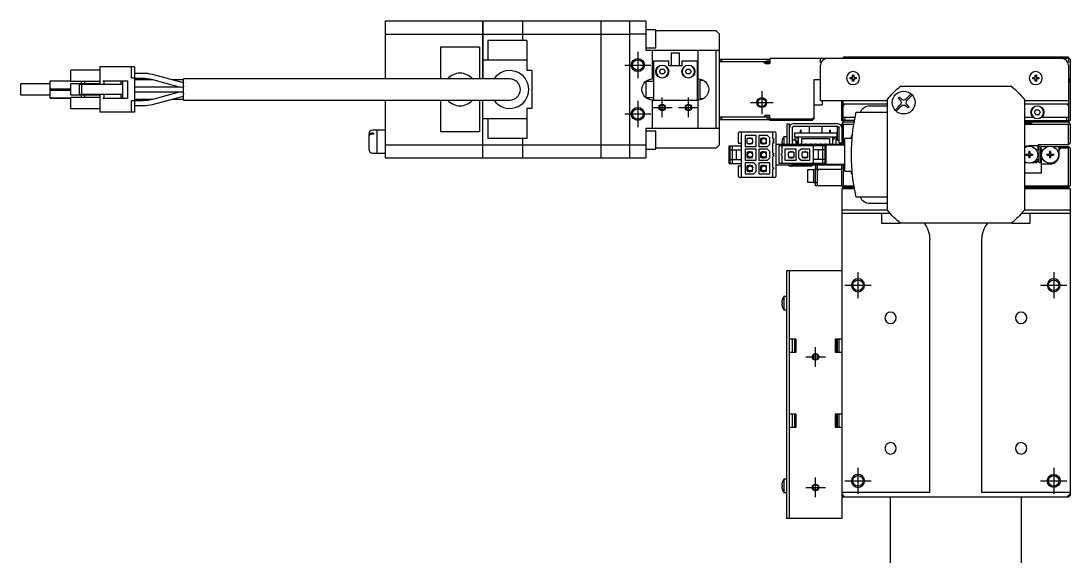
# Model space of a CAD drawing. Extents: x 0 to 1643, y -8 to 1285.
# Drawn here: x 459.1 to 780.7, y 1120.9 to 1284.9 of the extents above; entities that cross this region are included whole.
import ezdxf

# ---------------------------------------------------------------- set-up
doc = ezdxf.new("R2010")
doc.units = 0
doc.header["$LTSCALE"] = 0.5
doc.linetypes.add('CENTER', pattern=[50.8, 31.75, -6.35, 6.35, -6.35])
for name, color, linetype in [('MSM_CENTER', 1, 'CENTER'), ('MSM_CONTINUOUS', 7, 'CONTINUOUS'), ('MSM_NARROW', 5, 'CONTINUOUS')]:
    doc.layers.add(name, color=color, linetype=linetype)

msp = doc.modelspace()

# ---------------------------------------------------------------- linework, layer by layer
at = {"layer": 'MSM_CENTER'}
for p, q in [((648.17, 1275.44), (648.17, 1267.44)), ((644.17, 1271.44), (652.17, 1271.44)), ((655.67, 1255.44), (655.67, 1261.44)), ((663.67, 1255.44), (663.67, 1261.44)), ((686.17, 1263.44), (686.17, 1256.44)), ((648.17, 1260.44), (648.17, 1252.44)), ((652.67, 1258.44), (658.67, 1258.44)), ((660.67, 1258.44), (666.67, 1258.44)), ((682.67, 1259.94), (689.67, 1259.94)), ((644.17, 1256.44), (652.17, 1256.44)), ((715.67, 1207.94), (715.67, 1199.94)), ((775.67, 1207.94), (775.67, 1199.94)), ((711.67, 1203.94), (719.67, 1203.94)), ((771.67, 1203.94), (779.67, 1203.94)), ((702.67, 1178.94), (702.67, 1184.94)), ((699.67, 1181.94), (705.67, 1181.94)), ((702.67, 1138.94), (702.67, 1144.94)), ((715.67, 1147.94), (715.67, 1139.94)), ((775.67, 1147.94), (775.67, 1139.94)), ((699.67, 1141.94), (705.67, 1141.94)), ((711.67, 1143.94), (719.67, 1143.94)), ((771.67, 1143.94), (779.67, 1143.94))]:
    msp.add_line(p, q, dxfattribs=at)
at = {"layer": 'MSM_CONTINUOUS'}
for p, q in [((570.67, 1284.94), (570.67, 1267.19)), ((570.67, 1284.94), (600.62, 1284.94)), ((600.62, 1267.19), (600.62, 1284.94)), ((600.62, 1284.89), (600.67, 1284.89)), ((600.67, 1284.94), (600.67, 1267.19)), ((600.67, 1284.94), (612.92, 1284.94)), ((612.92, 1278.94), (612.92, 1284.94)), ((612.92, 1284.89), (612.97, 1284.89)), ((612.97, 1278.94), (612.97, 1284.94)), ((612.97, 1284.94), (636.92, 1284.94)), ((636.92, 1242.94), (636.92, 1284.94)), ((636.92, 1284.89), (636.97, 1284.89)), ((636.97, 1242.94), (636.97, 1284.94)), ((636.97, 1284.94), (650.67, 1284.94)), ((645.67, 1284.94), (645.67, 1242.94)), ((650.67, 1284.94), (650.67, 1275.94)), ((570.67, 1280.91), (600.62, 1280.91)), ((600.62, 1280.66), (600.67, 1280.66)), ((600.67, 1280.91), (612.92, 1280.91)), ((612.92, 1280.66), (612.97, 1280.66)), ((612.97, 1280.91), (636.92, 1280.91)), ((636.92, 1280.66), (636.97, 1280.66)), ((636.97, 1280.91), (645.67, 1280.91)), ((650.67, 1280.94), (645.67, 1280.94)), ((653.67, 1282.19), (650.67, 1282.19)), ((653.67, 1276.69), (653.67, 1282.19)), ((672.17, 1281.94), (653.67, 1281.94)), ((673.17, 1280.94), (672.17, 1281.94)), ((673.17, 1246.94), (673.17, 1280.94)), ((599.67, 1276.94), (587.67, 1276.94)), ((587.67, 1276.94), (587.67, 1267.19)), ((599.67, 1276.94), (599.67, 1267.19)), ((602.17, 1278.94), (602.17, 1272.94)), ((614.17, 1278.94), (602.17, 1278.94)), ((614.17, 1278.94), (614.17, 1269.72)), ((650.67, 1276.69), (653.67, 1276.69)), ((673.17, 1275.94), (650.67, 1275.94)), ((652.67, 1267.19), (652.67, 1275.94)), ((658.42, 1275.19), (660.92, 1275.19)), ((658.42, 1275.19), (658.42, 1271.19)), ((660.92, 1271.19), (660.92, 1275.19)), ((666.67, 1267.19), (666.67, 1275.94)), ((672.17, 1251.94), (672.17, 1275.94)), ((711.37, 1273.94), (710.87, 1273.44)), ((711.17, 1273.44), (711.02, 1273.59)), ((711.37, 1273.94), (779.97, 1273.94)), ((780.67, 1273.24), (779.97, 1273.94)), ((780.32, 1273.59), (780.17, 1273.44)), ((483.22, 1270.84), (483.22, 1265.44)), ((493.92, 1270.84), (483.22, 1270.84)), ((492.92, 1267.44), (492.92, 1270.84)), ((493.92, 1270.84), (493.92, 1257.04)), ((614.17, 1272.94), (600.67, 1272.94)), ((652.97, 1272.69), (652.97, 1260.69)), ((652.97, 1272.69), (657.67, 1272.69)), ((657.67, 1271.19), (657.67, 1272.69)), ((661.67, 1271.19), (657.67, 1271.19)), ((661.67, 1272.69), (661.67, 1271.19)), ((661.67, 1272.69), (666.37, 1272.69)), ((666.37, 1272.69), (666.37, 1260.69)), ((688.37, 1272.44), (673.17, 1272.44)), ((673.37, 1272.44), (673.37, 1273.24)), ((673.37, 1273.24), (688.37, 1273.24)), ((673.87, 1273.24), (673.87, 1272.44)), ((687.17, 1271.94), (686.67, 1272.44)), ((688.67, 1272.19), (686.92, 1272.19)), ((687.17, 1271.94), (688.67, 1271.94)), ((687.87, 1272.44), (687.87, 1273.24)), ((688.37, 1273.24), (688.37, 1272.44)), ((688.67, 1273.44), (688.67, 1271.94)), ((780.17, 1273.44), (688.67, 1273.44)), ((704.17, 1272.24), (704.17, 1273.44)), ((704.17, 1260.44), (704.17, 1271.44)), ((780.17, 1273.44), (780.17, 1272.24)), ((780.17, 1271.44), (780.17, 1254.44)), ((780.67, 1273.24), (780.67, 1266.24)), ((474.32, 1266.44), (474.32, 1269.84)), ((483.22, 1269.84), (474.32, 1269.84)), ((493.92, 1267.44), (492.92, 1267.44)), ((496.55, 1268.89), (493.92, 1268.89)), ((493.92, 1267.39), (496.55, 1267.39)), ((508.92, 1265.97), (499.43, 1268.51)), ((508.92, 1260.69), (508.92, 1267.19)), ((608.92, 1267.19), (508.92, 1267.19)), ((615.67, 1269.72), (614.17, 1269.72)), ((615.67, 1269.72), (615.67, 1258.16)), ((652.97, 1267.19), (652.67, 1267.19)), ((654.8, 1269.44), (655.24, 1270.19)), ((655.24, 1268.69), (654.8, 1269.44)), ((655.24, 1270.19), (656.1, 1270.19)), ((656.1, 1268.69), (655.24, 1268.69)), ((656.1, 1270.19), (656.54, 1269.44)), ((656.54, 1269.44), (656.1, 1268.69)), ((662.8, 1269.44), (663.24, 1270.19)), ((663.24, 1268.69), (662.8, 1269.44)), ((663.24, 1270.19), (664.1, 1270.19)), ((664.1, 1268.69), (663.24, 1268.69)), ((664.1, 1270.19), (664.54, 1269.44)), ((664.54, 1269.44), (664.1, 1268.69)), ((666.67, 1267.19), (666.37, 1267.19)), ((666.57, 1267.19), (666.57, 1260.69)), ((713.24, 1267.64), (713.97, 1267.64)), ((713.97, 1267.24), (713.24, 1267.24)), ((713.97, 1267.64), (713.97, 1268.37)), ((713.97, 1266.51), (713.97, 1267.24)), ((714.37, 1268.37), (714.37, 1267.64)), ((714.37, 1267.64), (715.1, 1267.64)), ((714.37, 1267.24), (714.37, 1266.51)), ((715.1, 1267.24), (714.37, 1267.24)), ((769.24, 1267.64), (769.97, 1267.64)), ((769.97, 1267.24), (769.24, 1267.24)), ((769.97, 1267.64), (769.97, 1268.37)), ((769.97, 1266.51), (769.97, 1267.24)), ((770.37, 1268.37), (770.37, 1267.64)), ((770.37, 1267.64), (771.1, 1267.64)), ((770.37, 1267.24), (770.37, 1266.51)), ((771.1, 1267.24), (770.37, 1267.24)), ((780.17, 1267.44), (780.67, 1266.94)), ((467.97, 1265.64), (459.07, 1265.64)), ((459.07, 1262.24), (459.07, 1265.64)), ((467.97, 1261.24), (467.97, 1266.64)), ((467.97, 1266.64), (474.32, 1266.64)), ((467.97, 1264.19), (474.32, 1264.19)), ((483.22, 1266.44), (474.32, 1266.44)), ((483.22, 1265.64), (474.32, 1265.64)), ((474.32, 1262.24), (474.32, 1265.64)), ((490.22, 1265.44), (476.92, 1265.44)), ((476.92, 1265.44), (476.92, 1262.44)), ((477.62, 1265.44), (477.62, 1262.44)), ((477.67, 1265.64), (477.67, 1266.44)), ((478.67, 1265.64), (478.67, 1266.44)), ((484.17, 1266.64), (491.72, 1266.64)), ((484.47, 1266.64), (484.47, 1265.44)), ((489.72, 1266.64), (489.72, 1265.44)), ((490.22, 1266.64), (490.22, 1261.24)), ((491.72, 1266.64), (491.72, 1261.24)), ((499.5, 1266.94), (493.92, 1266.94)), ((507.89, 1264.69), (493.92, 1264.69)), ((499.04, 1267.07), (507.89, 1264.69)), ((508.92, 1266.94), (505.29, 1266.94)), ((508.79, 1264.58), (507.89, 1264.69)), ((508.92, 1264.69), (508.83, 1264.69)), ((650.67, 1266.51), (650.67, 1261.38)), ((652.97, 1266.44), (650.67, 1266.44)), ((667.17, 1266.69), (667.17, 1261.19)), ((668.4, 1266.69), (667.17, 1266.69)), ((704.17, 1266.94), (702.17, 1266.94)), ((702.17, 1266.94), (702.17, 1254.94)), ((728.67, 1264.94), (728.54, 1264.81)), ((728.7, 1264.94), (762.64, 1264.94)), ((762.8, 1264.81), (762.67, 1264.94)), ((780.67, 1266.94), (780.17, 1266.94)), ((780.67, 1266.74), (780.17, 1266.74)), ((780.27, 1266.54), (780.17, 1266.54)), ((780.42, 1266.19), (780.17, 1266.44)), ((780.42, 1266.19), (780.17, 1265.94)), ((780.67, 1265.94), (780.42, 1266.19)), ((780.67, 1266.24), (780.57, 1266.14)), ((780.57, 1266.24), (780.57, 1266.04)), ((780.67, 1265.94), (780.67, 1254.44)), ((467.97, 1262.24), (459.07, 1262.24)), ((467.97, 1262.24), (459.07, 1262.24)), ((467.97, 1262.24), (459.07, 1262.24)), ((467.97, 1263.69), (474.32, 1263.69)), ((468.92, 1261.24), (467.97, 1261.24)), ((467.97, 1261.24), (474.32, 1261.24)), ((469.22, 1261.24), (468.92, 1261.24)), ((474.32, 1261.24), (469.22, 1261.24)), ((471.02, 1261.24), (470.72, 1261.24)), ((470.72, 1261.24), (470.9, 1261.24)), ((470.9, 1261.24), (474.32, 1261.24)), ((474.32, 1261.24), (471.02, 1261.24)), ((483.22, 1262.24), (474.32, 1262.24)), ((474.32, 1258.04), (474.32, 1261.44)), ((483.22, 1261.44), (474.32, 1261.44)), ((490.22, 1262.44), (476.92, 1262.44)), ((477.67, 1261.44), (477.67, 1262.24)), ((478.67, 1261.44), (478.67, 1262.24)), ((483.22, 1262.44), (483.22, 1257.04)), ((484.17, 1261.24), (491.72, 1261.24)), ((484.47, 1262.44), (484.47, 1261.24)), ((489.72, 1262.44), (489.72, 1261.24)), ((493.92, 1263.19), (508.92, 1263.19)), ((493.92, 1260.94), (499.5, 1260.94)), ((507.89, 1263.19), (499.05, 1260.82)), ((499.44, 1259.37), (508.92, 1261.92)), ((505.29, 1260.94), (508.92, 1260.94)), ((508.92, 1260.69), (608.92, 1260.69)), ((570.67, 1260.69), (570.67, 1242.94)), ((587.67, 1260.69), (587.67, 1250.94)), ((599.67, 1260.69), (599.67, 1250.94)), ((600.62, 1242.94), (600.62, 1260.69)), ((600.67, 1242.94), (600.67, 1260.69)), ((650.67, 1261.44), (652.97, 1261.44)), ((652.67, 1251.94), (652.67, 1260.69)), ((652.67, 1260.69), (666.67, 1260.69)), ((666.67, 1251.94), (666.67, 1260.69)), ((667.17, 1261.19), (668.4, 1261.19)), ((724.8, 1261.07), (724.67, 1260.94)), ((724.67, 1226.97), (724.67, 1260.91)), ((728.01, 1261.25), (728.36, 1261.61)), ((728.61, 1260.65), (728.01, 1261.25)), ((728.36, 1261.61), (728.96, 1261)), ((730.38, 1261), (731.04, 1261.67)), ((731.39, 1261.31), (730.73, 1260.65)), ((731.04, 1261.67), (731.96, 1262.59)), ((732.31, 1262.24), (731.39, 1261.31)), ((766.67, 1260.94), (766.54, 1261.07)), ((766.67, 1260.91), (766.67, 1226.97)), ((483.22, 1258.04), (474.32, 1258.04)), ((492.92, 1257.04), (492.92, 1260.44)), ((493.92, 1260.44), (492.92, 1260.44)), ((496.55, 1260.49), (493.92, 1260.49)), ((493.92, 1258.99), (496.55, 1258.99)), ((615.67, 1258.16), (614.17, 1258.16)), ((614.17, 1258.16), (614.17, 1248.94)), ((656.37, 1258.14), (656.37, 1258.83)), ((656.37, 1258.14), (656.4, 1258.11)), ((702.17, 1259.19), (704.67, 1259.19)), ((724.67, 1260.44), (704.17, 1260.44)), ((704.67, 1260.44), (704.67, 1259.19)), ((710.67, 1254.44), (710.67, 1260.44)), ((711.17, 1254.44), (711.17, 1260.44)), ((711.17, 1258.94), (711.67, 1259.44)), ((724.67, 1259.44), (711.17, 1259.44)), ((719.25, 1258.94), (724.67, 1258.94)), ((727.02, 1257.65), (727.95, 1258.57)), ((728.3, 1258.22), (727.38, 1257.3)), ((727.95, 1258.57), (728.61, 1259.24)), ((728.96, 1258.88), (728.3, 1258.22)), ((730.98, 1258.28), (730.38, 1258.88)), ((730.73, 1259.24), (731.33, 1258.64)), ((731.33, 1258.64), (730.98, 1258.28)), ((780.17, 1260.44), (766.67, 1260.44)), ((780.17, 1259.44), (766.67, 1259.44)), ((769.8, 1256.94), (770.24, 1257.69)), ((770.24, 1257.69), (771.1, 1257.69)), ((771.1, 1257.69), (771.54, 1256.94)), ((779.67, 1259.44), (780.17, 1258.94)), ((493.92, 1257.04), (483.22, 1257.04)), ((614.17, 1254.94), (600.67, 1254.94)), ((602.17, 1254.94), (602.17, 1248.94)), ((688.37, 1255.44), (673.17, 1255.44)), ((673.37, 1254.64), (673.37, 1255.44)), ((688.37, 1254.64), (673.37, 1254.64)), ((673.87, 1255.44), (673.87, 1254.64)), ((686.67, 1255.44), (687.17, 1255.94)), ((688.67, 1255.94), (687.17, 1255.94)), ((687.87, 1254.64), (687.87, 1255.44)), ((688.37, 1255.44), (688.37, 1254.64)), ((688.67, 1254.44), (688.67, 1255.94)), ((688.67, 1254.94), (701.56, 1254.94)), ((701.67, 1254.44), (688.67, 1254.44)), ((701.06, 1254.44), (701.56, 1254.94)), ((701.56, 1254.94), (702.17, 1255.25)), ((702.17, 1254.94), (701.67, 1254.44)), ((710.67, 1254.44), (710.92, 1254.19)), ((710.92, 1254.19), (711.17, 1254.44)), ((711.17, 1255.44), (714.79, 1255.44)), ((714.6, 1254.44), (711.17, 1254.44)), ((711.67, 1255.44), (711.67, 1254.44)), ((715.1, 1256.94), (724.67, 1256.94)), ((766.67, 1255.44), (769.35, 1255.44)), ((766.67, 1254.44), (780.17, 1254.44)), ((770.24, 1256.19), (769.8, 1256.94)), ((771.1, 1256.19), (770.24, 1256.19)), ((771.54, 1256.94), (771.1, 1256.19)), ((771.99, 1255.44), (780.17, 1255.44)), ((779.67, 1254.44), (779.67, 1255.44)), ((780.17, 1254.44), (780.42, 1254.19)), ((780.42, 1254.19), (780.67, 1254.44)), ((568.12, 1251.44), (566.97, 1251.44)), ((568.12, 1251.44), (568.12, 1244.44)), ((568.17, 1251.39), (568.12, 1251.39)), ((568.17, 1251.44), (568.17, 1244.44)), ((570.67, 1251.44), (568.17, 1251.44)), ((673.17, 1251.94), (650.67, 1251.94)), ((650.67, 1251.94), (650.67, 1242.94)), ((653.67, 1251.19), (650.67, 1251.19)), ((653.67, 1245.69), (653.67, 1251.19)), ((693.87, 1253.44), (693.87, 1247.19)), ((693.87, 1253.44), (694.67, 1253.44)), ((694.67, 1247.19), (694.67, 1253.44)), ((695.47, 1252.24), (695.47, 1247.19)), ((709.47, 1253.44), (695.87, 1253.44)), ((709.47, 1252.64), (695.87, 1252.64)), ((698.04, 1250.64), (698.04, 1251.44)), ((698.29, 1251.44), (698.04, 1251.44)), ((698.29, 1250.64), (698.29, 1251.44)), ((700.67, 1252.64), (700.67, 1250.64)), ((704.67, 1250.64), (704.67, 1252.64)), ((707.04, 1250.64), (707.04, 1251.44)), ((707.29, 1251.44), (707.04, 1251.44)), ((707.29, 1250.64), (707.29, 1251.44)), ((709.37, 1248.44), (709.37, 1252.44)), ((709.82, 1252.44), (709.37, 1252.44)), ((709.87, 1247.44), (709.87, 1252.24)), ((711.17, 1253.94), (710.67, 1253.44)), ((710.67, 1253.44), (710.67, 1247.44)), ((711.17, 1253.24), (710.82, 1253.59)), ((710.92, 1254.19), (711.17, 1253.94)), ((714.51, 1253.94), (711.17, 1253.94)), ((711.17, 1253.24), (711.17, 1247.19)), ((714.4, 1253.24), (711.17, 1253.24)), ((780.17, 1253.94), (766.67, 1253.94)), ((766.67, 1253.59), (768.82, 1253.59)), ((780.17, 1253.24), (766.67, 1253.24)), ((768.82, 1253.59), (769.17, 1253.94)), ((780.17, 1253.94), (780.42, 1254.19)), ((780.17, 1253.94), (780.67, 1253.44)), ((780.52, 1253.59), (780.17, 1253.24)), ((780.17, 1246.94), (780.17, 1253.24)), ((780.67, 1253.44), (780.67, 1247.44)), ((565.67, 1250.14), (565.67, 1245.74)), ((567.17, 1250.59), (566.97, 1250.59)), ((567.17, 1250.24), (566.97, 1250.24)), ((567.17, 1250.59), (567.17, 1250.24)), ((599.67, 1250.94), (587.67, 1250.94)), ((614.17, 1248.94), (602.17, 1248.94)), ((612.92, 1242.94), (612.92, 1248.94)), ((612.97, 1242.94), (612.97, 1248.94)), ((678.97, 1250.54), (678.97, 1247.44)), ((690.27, 1250.84), (679.27, 1250.84)), ((679.97, 1237.04), (679.97, 1250.84)), ((681.07, 1249.84), (681.07, 1246.44)), ((684.47, 1249.84), (681.07, 1249.84)), ((681.72, 1247.34), (681.72, 1248.94)), ((682.22, 1248.94), (681.72, 1248.94)), ((683.09, 1248.89), (681.72, 1248.89)), ((682.72, 1249.04), (682.22, 1249.04)), ((682.22, 1248.89), (682.22, 1249.04)), ((682.72, 1248.89), (682.72, 1249.04)), ((683.37, 1248.94), (682.72, 1248.94)), ((683.37, 1248.62), (683.09, 1248.89)), ((683.37, 1248.62), (683.37, 1248.94)), ((683.47, 1248.52), (683.37, 1248.62)), ((683.47, 1247.77), (683.47, 1248.52)), ((684.47, 1246.44), (684.47, 1249.84)), ((685.27, 1249.84), (685.27, 1246.44)), ((687.92, 1249.84), (685.27, 1249.84)), ((686.42, 1248.94), (685.92, 1248.94)), ((685.92, 1247.34), (685.92, 1248.94)), ((687.29, 1248.89), (685.92, 1248.89)), ((686.08, 1248.36), (685.92, 1247.83)), ((686.92, 1249.04), (686.42, 1249.04)), ((686.42, 1248.89), (686.42, 1249.04)), ((686.92, 1248.89), (686.92, 1249.04)), ((687.57, 1248.94), (686.92, 1248.94)), ((687.57, 1248.62), (687.29, 1248.89)), ((687.38, 1247.48), (687.51, 1247.93)), ((687.57, 1248.62), (687.57, 1248.94)), ((687.67, 1248.52), (687.57, 1248.62)), ((687.67, 1247.77), (687.67, 1248.52)), ((688.67, 1249.09), (687.92, 1249.84)), ((688.67, 1247.19), (688.67, 1249.09)), ((689.57, 1248.94), (689.57, 1250.84)), ((689.57, 1248.39), (689.57, 1248.44)), ((689.57, 1247.84), (689.57, 1247.89)), ((690.57, 1237.34), (690.57, 1250.54)), ((692.41, 1248.39), (692.41, 1248.37)), ((692.97, 1249.44), (692.97, 1247.19)), ((693.87, 1249.44), (692.97, 1249.44)), ((696.67, 1248.44), (695.47, 1248.44)), ((696.17, 1250.64), (696.17, 1249.44)), ((696.17, 1250.64), (709.17, 1250.64)), ((696.17, 1249.44), (709.17, 1249.44)), ((696.42, 1248.44), (696.42, 1249.44)), ((696.67, 1247.19), (696.67, 1248.44)), ((696.87, 1248.24), (696.67, 1248.44)), ((696.87, 1248.24), (696.87, 1247.19)), ((696.96, 1249.44), (696.96, 1248.89)), ((697.42, 1248.89), (696.96, 1248.89)), ((697.42, 1247.19), (697.42, 1249.44)), ((698.42, 1247.29), (698.42, 1248.94)), ((698.42, 1248.94), (706.92, 1248.94)), ((706.92, 1248.94), (706.92, 1247.29)), ((707.92, 1247.19), (707.92, 1249.44)), ((708.15, 1248.64), (707.92, 1248.64)), ((708.15, 1249.44), (708.15, 1248.64)), ((708.37, 1248.89), (708.15, 1248.89)), ((708.37, 1249.44), (708.37, 1248.89)), ((708.92, 1249.44), (708.92, 1247.19)), ((709.17, 1250.64), (709.17, 1249.44)), ((709.37, 1248.44), (709.87, 1248.44)), ((711.67, 1238.94), (711.67, 1248.94)), ((713.88, 1248.94), (711.67, 1248.94)), ((713.67, 1248.94), (713.67, 1249.76)), ((713.96, 1249.76), (713.67, 1249.76)), ((570.67, 1246.97), (600.62, 1246.97)), ((600.62, 1247.23), (600.67, 1247.23)), ((600.67, 1246.97), (612.92, 1246.97)), ((612.92, 1247.23), (612.97, 1247.23)), ((612.97, 1246.97), (636.92, 1246.97)), ((636.92, 1247.23), (636.97, 1247.23)), ((636.97, 1246.97), (645.67, 1246.97)), ((645.67, 1246.94), (650.67, 1246.94)), ((650.67, 1245.69), (653.67, 1245.69)), ((672.17, 1245.94), (653.67, 1245.94)), ((672.17, 1245.94), (673.17, 1246.94)), ((676.17, 1241.24), (676.17, 1246.64)), ((676.17, 1246.64), (679.97, 1246.64)), ((676.47, 1241.24), (676.47, 1246.64)), ((676.47, 1245.44), (679.97, 1245.44)), ((677.17, 1241.24), (677.17, 1246.64)), ((678.47, 1242.44), (678.47, 1245.44)), ((678.97, 1247.44), (679.97, 1247.44)), ((681.07, 1246.44), (684.47, 1246.44)), ((684.47, 1245.64), (681.07, 1245.64)), ((681.07, 1245.64), (681.07, 1242.24)), ((681.72, 1247.39), (683.09, 1247.39)), ((681.72, 1247.34), (682.22, 1247.34)), ((682.22, 1244.74), (681.72, 1244.74)), ((681.72, 1243.14), (681.72, 1244.74)), ((683.09, 1244.69), (681.72, 1244.69)), ((682.22, 1247.39), (682.22, 1247.24)), ((682.22, 1247.24), (682.72, 1247.24)), ((682.72, 1244.84), (682.22, 1244.84)), ((682.22, 1244.69), (682.22, 1244.84)), ((682.72, 1247.24), (682.72, 1247.39)), ((682.72, 1247.34), (683.37, 1247.34)), ((682.72, 1244.69), (682.72, 1244.84)), ((683.37, 1244.74), (682.72, 1244.74)), ((683.09, 1247.39), (683.37, 1247.67)), ((683.47, 1244.32), (683.09, 1244.69)), ((683.37, 1247.67), (683.47, 1247.77)), ((683.37, 1247.34), (683.37, 1247.67)), ((683.37, 1244.42), (683.37, 1244.74)), ((684.47, 1242.24), (684.47, 1245.64)), ((685.27, 1246.44), (687.92, 1246.44)), ((685.27, 1245.64), (685.27, 1242.24)), ((687.92, 1245.64), (685.27, 1245.64)), ((685.92, 1247.39), (687.29, 1247.39)), ((685.92, 1247.34), (686.42, 1247.34)), ((686.42, 1244.74), (685.92, 1244.74)), ((685.92, 1243.14), (685.92, 1244.74)), ((687.29, 1244.69), (685.92, 1244.69)), ((685.92, 1244.69), (686, 1244.69)), ((686.42, 1247.39), (686.42, 1247.24)), ((686.42, 1247.24), (686.92, 1247.24)), ((686.92, 1244.84), (686.42, 1244.84)), ((686.42, 1244.69), (686.42, 1244.84)), ((686.92, 1247.24), (686.92, 1247.39)), ((686.92, 1247.34), (687.57, 1247.34)), ((686.92, 1244.69), (686.92, 1244.84)), ((687.57, 1244.74), (686.92, 1244.74)), ((687.29, 1247.39), (687.57, 1247.67)), ((687.67, 1244.32), (687.29, 1244.69)), ((687.57, 1247.67), (687.67, 1247.77)), ((687.57, 1247.34), (687.57, 1247.67)), ((687.57, 1244.42), (687.57, 1244.74)), ((687.92, 1246.44), (688.67, 1247.19)), ((688.67, 1244.89), (687.92, 1245.64)), ((688.67, 1242.99), (688.67, 1244.89)), ((689.57, 1244.47), (689.57, 1247.34)), ((690.57, 1247.19), (711.67, 1247.19)), ((691.37, 1246.64), (691.37, 1241.24)), ((705.77, 1246.64), (691.37, 1246.64)), ((692.28, 1247.64), (692.41, 1247.64)), ((692.41, 1247.24), (692.28, 1247.24)), ((692.37, 1246.64), (692.37, 1244.19)), ((692.41, 1247.64), (692.41, 1247.24)), ((693.27, 1245.64), (693.27, 1242.24)), ((696.67, 1245.64), (693.27, 1245.64)), ((694.64, 1244.69), (694.27, 1244.32)), ((695.02, 1244.74), (694.37, 1244.74)), ((694.37, 1244.74), (694.37, 1244.42)), ((696.02, 1244.69), (694.64, 1244.69)), ((695.52, 1244.84), (695.02, 1244.84)), ((695.02, 1244.84), (695.02, 1244.69)), ((695.52, 1244.84), (695.52, 1244.69)), ((696.02, 1244.74), (695.52, 1244.74)), ((696.02, 1244.74), (696.02, 1243.14)), ((696.67, 1246.94), (711.67, 1246.94)), ((696.67, 1242.24), (696.67, 1245.64)), ((698.22, 1245.64), (697.47, 1244.89)), ((697.47, 1244.89), (697.47, 1242.99)), ((697.92, 1247.29), (698.42, 1247.29)), ((697.92, 1247.19), (697.92, 1247.29)), ((700.87, 1245.64), (698.22, 1245.64)), ((698.84, 1244.69), (698.47, 1244.32)), ((699.22, 1244.74), (698.57, 1244.74)), ((698.57, 1244.74), (698.57, 1244.42)), ((700.22, 1244.69), (698.84, 1244.69)), ((699.72, 1244.84), (699.22, 1244.84)), ((699.22, 1244.84), (699.22, 1244.69)), ((699.72, 1244.84), (699.72, 1244.69)), ((700.22, 1244.74), (699.72, 1244.74)), ((700.22, 1244.74), (700.22, 1243.14)), ((700.87, 1242.24), (700.87, 1245.64)), ((701.97, 1246.64), (701.97, 1241.24)), ((705.47, 1245.44), (701.97, 1245.44)), ((703.47, 1245.44), (703.47, 1242.44)), ((704.77, 1246.64), (704.77, 1241.24)), ((705.47, 1246.64), (705.47, 1241.24)), ((705.77, 1246.64), (705.77, 1241.24)), ((706.92, 1247.29), (707.42, 1247.29)), ((707.42, 1247.29), (707.42, 1247.19)), ((710.67, 1247.44), (709.87, 1247.44)), ((710.67, 1247.44), (710.92, 1247.19)), ((768.31, 1244.94), (768.02, 1244.94)), ((768.02, 1244.94), (768.02, 1244.15)), ((768.17, 1246.74), (770.87, 1246.74)), ((768.31, 1244.94), (768.31, 1244.15)), ((770.87, 1245.49), (770.65, 1245.36)), ((780.17, 1246.94), (770.87, 1246.94)), ((770.87, 1245.49), (770.87, 1246.94)), ((771.67, 1246.44), (771.07, 1246.44)), ((771.07, 1246.44), (771.07, 1241.44)), ((771.67, 1246.44), (771.67, 1241.44)), ((771.87, 1245.49), (771.87, 1246.44)), ((771.87, 1246.44), (773.86, 1246.44)), ((771.87, 1245.49), (772.13, 1245.34)), ((774.71, 1244.94), (774.42, 1244.94)), ((774.42, 1244.94), (774.42, 1244.15)), ((774.71, 1244.94), (774.71, 1244.15)), ((775.28, 1246.44), (780.17, 1246.44)), ((777.37, 1243.94), (777.37, 1246.44)), ((777.87, 1245.94), (777.37, 1246.3)), ((777.37, 1245.44), (777.87, 1245.94)), ((780.17, 1245.94), (777.87, 1245.94)), ((780.17, 1246.94), (780.67, 1247.44)), ((780.17, 1246.44), (780.42, 1246.19)), ((780.42, 1246.19), (780.17, 1245.94)), ((780.17, 1234.44), (780.17, 1245.94)), ((780.67, 1245.94), (780.42, 1246.19)), ((780.67, 1245.94), (780.67, 1234.44)), ((566.97, 1244.44), (568.12, 1244.44)), ((568.12, 1244.49), (568.17, 1244.49)), ((568.17, 1244.44), (570.67, 1244.44)), ((570.67, 1242.94), (600.62, 1242.94)), ((600.62, 1242.99), (600.67, 1242.99)), ((600.67, 1242.94), (612.92, 1242.94)), ((612.92, 1242.99), (612.97, 1242.99)), ((612.97, 1242.94), (636.92, 1242.94)), ((636.92, 1242.99), (636.97, 1242.99)), ((636.97, 1242.94), (650.67, 1242.94)), ((676.47, 1242.44), (679.97, 1242.44)), ((681.07, 1242.24), (684.47, 1242.24)), ((683.72, 1241.44), (681.07, 1241.44)), ((681.07, 1241.44), (681.07, 1238.04)), ((681.72, 1243.19), (683.09, 1243.19)), ((681.72, 1243.14), (682.22, 1243.14)), ((682.22, 1243.19), (682.22, 1243.04)), ((682.22, 1243.04), (682.72, 1243.04)), ((682.72, 1243.04), (682.72, 1243.19)), ((682.72, 1243.14), (683.37, 1243.14)), ((683.09, 1243.19), (683.47, 1243.57)), ((683.37, 1243.14), (683.37, 1243.47)), ((683.47, 1243.57), (683.47, 1244.32)), ((684.47, 1240.69), (683.72, 1241.44)), ((685.27, 1242.24), (687.92, 1242.24)), ((685.27, 1241.44), (685.27, 1238.04)), ((688.67, 1241.44), (685.27, 1241.44)), ((685.92, 1243.2), (686, 1243.19)), ((685.92, 1243.19), (687.29, 1243.19)), ((685.92, 1243.14), (686.42, 1243.14)), ((686.42, 1243.19), (686.42, 1243.04)), ((686.42, 1243.04), (686.92, 1243.04)), ((686.92, 1243.04), (686.92, 1243.19)), ((686.92, 1243.14), (687.57, 1243.14)), ((687.29, 1243.19), (687.67, 1243.57)), ((687.57, 1243.14), (687.57, 1243.47)), ((687.67, 1243.57), (687.67, 1244.32)), ((687.92, 1242.24), (688.67, 1242.99)), ((688.67, 1238.04), (688.67, 1241.44)), ((689.57, 1243.92), (689.57, 1243.97)), ((689.57, 1239.99), (689.57, 1243.42)), ((692.37, 1243.69), (692.37, 1241.24)), ((693.27, 1242.24), (696.67, 1242.24)), ((694.27, 1244.32), (694.27, 1243.57)), ((694.27, 1243.57), (694.64, 1243.19)), ((694.37, 1243.47), (694.37, 1243.14)), ((694.37, 1243.14), (695.02, 1243.14)), ((694.64, 1243.19), (696.02, 1243.19)), ((695.02, 1243.19), (695.02, 1243.04)), ((695.02, 1243.04), (695.52, 1243.04)), ((695.52, 1243.04), (695.52, 1243.19)), ((695.52, 1243.14), (696.02, 1243.14)), ((697.47, 1242.99), (698.22, 1242.24)), ((698.22, 1242.24), (700.87, 1242.24)), ((698.47, 1244.32), (698.47, 1243.57)), ((698.47, 1243.57), (698.84, 1243.19)), ((698.57, 1243.47), (698.57, 1243.14)), ((698.57, 1243.14), (699.22, 1243.14)), ((698.84, 1243.19), (700.22, 1243.19)), ((699.22, 1243.19), (699.22, 1243.04)), ((699.22, 1243.04), (699.72, 1243.04)), ((699.72, 1243.04), (699.72, 1243.19)), ((699.72, 1243.14), (700.22, 1243.14)), ((705.47, 1242.44), (701.97, 1242.44)), ((767.46, 1241.44), (766.67, 1241.44)), ((767.17, 1244.09), (767.96, 1244.09)), ((767.17, 1244.09), (767.17, 1243.8)), ((767.17, 1243.8), (767.96, 1243.8)), ((767.7, 1244.09), (767.7, 1243.8)), ((768.02, 1244.41), (768.31, 1244.41)), ((768.02, 1243.74), (768.02, 1242.94)), ((768.02, 1243.47), (768.31, 1243.47)), ((768.31, 1242.94), (768.02, 1242.94)), ((768.31, 1243.74), (768.31, 1242.94)), ((768.37, 1244.09), (769.17, 1244.09)), ((768.37, 1243.8), (769.17, 1243.8)), ((768.64, 1243.8), (768.64, 1244.09)), ((770.37, 1241.44), (768.88, 1241.44)), ((769.17, 1244.09), (769.17, 1243.8)), ((769.83, 1241.94), (770.87, 1241.94)), ((770.37, 1241.44), (770.87, 1241.94)), ((770.87, 1242.39), (770.65, 1242.52)), ((770.87, 1241.94), (770.87, 1242.39)), ((771.67, 1241.44), (771.07, 1241.44)), ((772.13, 1242.54), (771.87, 1242.39)), ((771.87, 1242.39), (771.87, 1238.24)), ((773.57, 1244.09), (774.36, 1244.09)), ((773.57, 1244.09), (773.57, 1243.8)), ((773.57, 1243.8), (774.36, 1243.8)), ((774.1, 1244.09), (774.1, 1243.8)), ((774.42, 1244.41), (774.71, 1244.41)), ((774.42, 1243.74), (774.42, 1242.94)), ((774.42, 1243.47), (774.71, 1243.47)), ((774.71, 1242.94), (774.42, 1242.94)), ((774.71, 1243.74), (774.71, 1242.94)), ((774.77, 1244.09), (775.57, 1244.09)), ((774.77, 1243.8), (775.57, 1243.8)), ((775.04, 1243.8), (775.04, 1244.09)), ((775.57, 1244.09), (775.57, 1243.8)), ((676.17, 1241.24), (679.97, 1241.24)), ((679.97, 1240.44), (678.97, 1240.44)), ((678.97, 1240.44), (678.97, 1237.34)), ((682.22, 1240.54), (681.72, 1240.54)), ((681.72, 1238.94), (681.72, 1240.54)), ((683.09, 1240.49), (681.72, 1240.49)), ((681.72, 1238.99), (683.09, 1238.99)), ((681.72, 1238.94), (682.22, 1238.94)), ((681.87, 1239.95), (682.03, 1240.49)), ((682.72, 1240.64), (682.22, 1240.64)), ((682.22, 1240.49), (682.22, 1240.64)), ((682.22, 1238.99), (682.22, 1238.84)), ((682.22, 1238.84), (682.72, 1238.84)), ((682.72, 1240.49), (682.72, 1240.64)), ((683.37, 1240.54), (682.72, 1240.54)), ((682.72, 1238.84), (682.72, 1238.99)), ((682.72, 1238.94), (683.37, 1238.94)), ((683.37, 1240.22), (683.09, 1240.49)), ((683.09, 1238.99), (683.37, 1239.27)), ((683.47, 1240.09), (683.32, 1239.54)), ((683.37, 1240.22), (683.37, 1240.54)), ((683.47, 1240.12), (683.37, 1240.22)), ((683.37, 1239.27), (683.47, 1239.37)), ((683.37, 1238.94), (683.37, 1239.27)), ((683.47, 1239.37), (683.47, 1240.12)), ((683.72, 1238.04), (684.47, 1238.79)), ((684.47, 1238.79), (684.47, 1240.69)), ((686.42, 1240.54), (685.92, 1240.54)), ((685.92, 1238.94), (685.92, 1240.54)), ((687.29, 1240.49), (685.92, 1240.49)), ((686.08, 1239.53), (685.92, 1240.06)), ((685.92, 1238.99), (687.29, 1238.99)), ((685.92, 1238.94), (686.42, 1238.94)), ((686.92, 1240.64), (686.42, 1240.64)), ((686.42, 1240.49), (686.42, 1240.64)), ((686.42, 1238.99), (686.42, 1238.84)), ((686.42, 1238.84), (686.92, 1238.84)), ((686.92, 1240.49), (686.92, 1240.64)), ((687.57, 1240.54), (686.92, 1240.54)), ((686.92, 1238.84), (686.92, 1238.99)), ((686.92, 1238.94), (687.57, 1238.94)), ((687.57, 1240.22), (687.29, 1240.49)), ((687.29, 1238.99), (687.57, 1239.27)), ((687.38, 1240.41), (687.51, 1239.96)), ((687.57, 1240.22), (687.57, 1240.54)), ((687.67, 1240.12), (687.57, 1240.22)), ((687.57, 1239.27), (687.67, 1239.37)), ((687.57, 1238.94), (687.57, 1239.27)), ((687.67, 1239.37), (687.67, 1240.12)), ((689.57, 1237.04), (689.57, 1239.49)), ((711.67, 1240.69), (690.57, 1240.69)), ((705.77, 1241.24), (691.37, 1241.24)), ((701.37, 1240.44), (695.07, 1240.44)), ((711.67, 1240.94), (696.67, 1240.94)), ((700.17, 1239.34), (700.17, 1235.54)), ((702.17, 1239.34), (700.17, 1239.34)), ((701.37, 1240.69), (701.37, 1240.44)), ((702.17, 1235.44), (702.17, 1239.44)), ((710.67, 1239.44), (702.17, 1239.44)), ((702.67, 1240.69), (702.67, 1239.44)), ((702.67, 1235.44), (702.67, 1239.44)), ((703.17, 1240.69), (703.17, 1234.44)), ((703.17, 1238.94), (703.67, 1239.44)), ((710.67, 1234.44), (710.67, 1240.69)), ((711.17, 1240.69), (711.17, 1234.44)), ((711.67, 1238.94), (713.88, 1238.94)), ((713.67, 1238.12), (713.67, 1238.94)), ((771.87, 1238.24), (766.67, 1238.24)), ((771.87, 1241.14), (774.57, 1241.14)), ((679.27, 1237.04), (690.27, 1237.04)), ((681.07, 1238.04), (683.72, 1238.04)), ((685.27, 1238.04), (688.67, 1238.04)), ((700.17, 1235.54), (702.17, 1235.54)), ((702.17, 1235.44), (703.17, 1235.44)), ((702.67, 1234.44), (702.67, 1235.44)), ((713.67, 1238.12), (713.96, 1238.12)), ((710.67, 1234.44), (702.67, 1234.44)), ((710.67, 1234.44), (710.92, 1234.19)), ((711.17, 1233.94), (710.67, 1233.44)), ((710.67, 1233.44), (710.67, 1132.44)), ((714.6, 1233.44), (710.67, 1233.44)), ((710.92, 1234.19), (711.17, 1234.44)), ((711.17, 1233.94), (710.92, 1234.19)), ((711.17, 1234.44), (714.43, 1234.44)), ((714.51, 1233.94), (711.17, 1233.94)), ((766.67, 1234.44), (780.17, 1234.44)), ((780.17, 1233.94), (766.67, 1233.94)), ((780.67, 1233.44), (766.67, 1233.44)), ((780.17, 1234.44), (780.42, 1234.19)), ((780.42, 1234.19), (780.17, 1233.94)), ((780.17, 1233.94), (780.67, 1233.44)), ((780.42, 1234.19), (780.67, 1234.44)), ((780.67, 1233.44), (780.67, 1139.44)), ((724.67, 1230.94), (715.1, 1230.94)), ((724.67, 1228.94), (719.25, 1228.94)), ((724.67, 1226.94), (710.67, 1226.94)), ((725.54, 1225.94), (710.67, 1225.94)), ((722.92, 1225.94), (722.92, 1222.94)), ((724.67, 1226.94), (724.8, 1226.81)), ((780.67, 1225.94), (765.79, 1225.94)), ((766.54, 1226.81), (766.67, 1226.94)), ((780.67, 1226.94), (766.67, 1226.94)), ((768.42, 1222.94), (768.42, 1225.94)), ((722.92, 1222.94), (728.42, 1222.94)), ((728.42, 1222.94), (728.42, 1223.17)), ((728.54, 1223.07), (728.67, 1222.94)), ((762.64, 1222.94), (728.7, 1222.94)), ((762.67, 1222.94), (762.8, 1223.07)), ((762.92, 1223.17), (762.92, 1222.94)), ((762.92, 1222.94), (768.42, 1222.94)), ((737.67, 1140.35), (737.67, 1217.94)), ((753.67, 1140.35), (753.67, 1217.94)), ((693.87, 1132.44), (693.87, 1208.44)), ((693.87, 1208.44), (710.67, 1208.44)), ((694.67, 1132.44), (694.67, 1208.44)), ((692.97, 1200.44), (692.97, 1196.44)), ((693.87, 1200.44), (692.97, 1200.44)), ((692.28, 1198.64), (692.41, 1198.64)), ((692.41, 1198.24), (692.28, 1198.24)), ((692.41, 1199.39), (692.41, 1199.37)), ((692.41, 1198.64), (692.41, 1198.24)), ((692.41, 1197.51), (692.41, 1197.49)), ((692.97, 1196.44), (693.87, 1196.44)), ((696.67, 1187.44), (694.67, 1187.44)), ((695.47, 1187.44), (695.47, 1183.44)), ((696.17, 1187.44), (696.17, 1183.44)), ((696.67, 1183.44), (696.67, 1187.44)), ((710.67, 1187.44), (708.67, 1187.44)), ((708.67, 1187.44), (708.67, 1183.44)), ((709.17, 1183.44), (709.17, 1187.44)), ((709.37, 1183.44), (709.37, 1187.44)), ((709.87, 1183.44), (709.87, 1187.44)), ((694.67, 1183.44), (696.67, 1183.44)), ((708.67, 1183.44), (710.67, 1183.44)), ((696.67, 1164.44), (694.67, 1164.44)), ((695.47, 1164.44), (695.47, 1160.44)), ((696.17, 1164.44), (696.17, 1160.44)), ((696.67, 1160.44), (696.67, 1164.44)), ((710.67, 1164.44), (708.67, 1164.44)), ((708.67, 1164.44), (708.67, 1160.44)), ((709.17, 1160.44), (709.17, 1164.44)), ((709.37, 1160.44), (709.37, 1164.44)), ((709.87, 1160.44), (709.87, 1164.44)), ((694.67, 1160.44), (696.67, 1160.44)), ((708.67, 1160.44), (710.67, 1160.44)), ((692.28, 1142.64), (692.41, 1142.64)), ((692.41, 1142.24), (692.28, 1142.24)), ((692.41, 1143.39), (692.41, 1143.37)), ((692.41, 1142.64), (692.41, 1142.24)), ((692.97, 1144.44), (692.97, 1140.44)), ((693.87, 1144.44), (692.97, 1144.44)), ((692.41, 1141.51), (692.41, 1141.49)), ((692.97, 1140.44), (693.87, 1140.44)), ((737.67, 1140.35), (710.67, 1140.35)), ((710.67, 1139.94), (711.67, 1138.94)), ((710.82, 1139.29), (710.67, 1139.44)), ((710.82, 1139.29), (711.07, 1139.54)), ((711.17, 1138.94), (710.82, 1139.29)), ((780.17, 1138.94), (711.17, 1138.94)), ((725.67, 1101.44), (725.67, 1138.94)), ((780.67, 1140.35), (753.67, 1140.35)), ((765.67, 1138.94), (765.67, 1101.44)), ((779.67, 1138.94), (780.67, 1139.94)), ((780.52, 1139.29), (780.17, 1138.94)), ((780.27, 1139.54), (780.52, 1139.29)), ((780.67, 1139.44), (780.52, 1139.29)), ((710.67, 1132.44), (693.87, 1132.44))]:
    msp.add_line(p, q, dxfattribs=at)
for points in [[(508.92, 1264.99, 0), (508.92, 1264.99, 0), (508.92, 1264.98, 0), (508.92, 1264.98, 0), (508.92, 1264.98, 0), (508.91, 1264.97, 0), (508.91, 1264.97, 0), (508.91, 1264.96, 0), (508.91, 1264.96, 0), (508.91, 1264.96, 0), (508.91, 1264.95, 0), (508.91, 1264.95, 0), (508.91, 1264.94, 0), (508.9, 1264.94, 0), (508.9, 1264.94, 0), (508.9, 1264.93, 0), (508.9, 1264.93, 0), (508.9, 1264.93, 0), (508.9, 1264.92, 0), (508.9, 1264.92, 0), (508.9, 1264.91, 0), (508.9, 1264.91, 0), (508.89, 1264.91, 0), (508.89, 1264.9, 0), (508.89, 1264.9, 0), (508.89, 1264.89, 0), (508.89, 1264.89, 0), (508.89, 1264.89, 0), (508.89, 1264.88, 0), (508.89, 1264.88, 0), (508.88, 1264.88, 0), (508.88, 1264.87, 0), (508.88, 1264.87, 0), (508.88, 1264.86, 0), (508.88, 1264.86, 0), (508.88, 1264.86, 0), (508.88, 1264.85, 0), (508.88, 1264.85, 0), (508.88, 1264.85, 0), (508.88, 1264.84, 0), (508.87, 1264.84, 0), (508.87, 1264.84, 0), (508.87, 1264.83, 0), (508.87, 1264.83, 0), (508.87, 1264.83, 0), (508.87, 1264.82, 0), (508.87, 1264.82, 0), (508.87, 1264.81, 0), (508.87, 1264.81, 0), (508.86, 1264.81, 0), (508.86, 1264.8, 0), (508.86, 1264.8, 0), (508.86, 1264.8, 0), (508.86, 1264.79, 0), (508.86, 1264.79, 0), (508.86, 1264.79, 0), (508.86, 1264.78, 0), (508.86, 1264.78, 0), (508.85, 1264.78, 0), (508.85, 1264.77, 0), (508.85, 1264.77, 0), (508.85, 1264.77, 0), (508.85, 1264.76, 0), (508.85, 1264.76, 0), (508.85, 1264.76, 0), (508.85, 1264.75, 0), (508.85, 1264.75, 0), (508.85, 1264.75, 0), (508.84, 1264.74, 0), (508.84, 1264.74, 0), (508.84, 1264.74, 0), (508.84, 1264.73, 0), (508.84, 1264.73, 0), (508.84, 1264.73, 0), (508.84, 1264.72, 0), (508.84, 1264.72, 0), (508.83, 1264.72, 0), (508.83, 1264.71, 0), (508.83, 1264.71, 0), (508.83, 1264.71, 0), (508.83, 1264.71, 0), (508.83, 1264.7, 0), (508.83, 1264.7, 0), (508.83, 1264.7, 0), (508.83, 1264.69, 0), (508.83, 1264.69, 0), (508.82, 1264.69, 0), (508.82, 1264.68, 0), (508.82, 1264.68, 0), (508.82, 1264.68, 0), (508.82, 1264.68, 0), (508.82, 1264.67, 0), (508.82, 1264.67, 0), (508.82, 1264.67, 0), (508.82, 1264.66, 0), (508.82, 1264.66, 0), (508.81, 1264.66, 0), (508.81, 1264.66, 0), (508.81, 1264.65, 0), (508.81, 1264.65, 0), (508.81, 1264.65, 0), (508.81, 1264.65, 0), (508.81, 1264.64, 0), (508.81, 1264.64, 0), (508.81, 1264.64, 0), (508.81, 1264.63, 0), (508.81, 1264.63, 0), (508.8, 1264.63, 0), (508.8, 1264.63, 0), (508.8, 1264.62, 0), (508.8, 1264.62, 0), (508.8, 1264.62, 0), (508.8, 1264.62, 0), (508.8, 1264.61, 0), (508.8, 1264.61, 0), (508.8, 1264.61, 0), (508.8, 1264.61, 0), (508.8, 1264.6, 0), (508.79, 1264.6, 0), (508.79, 1264.6, 0), (508.79, 1264.6, 0), (508.79, 1264.59, 0), (508.79, 1264.59, 0), (508.79, 1264.59, 0), (508.79, 1264.59, 0), (508.79, 1264.59, 0), (508.79, 1264.58, 0), (508.79, 1264.58, 0), (508.79, 1264.58, 0)], [(508.74, 1263.19, 0), (508.74, 1263.19, 0), (508.75, 1263.18, 0), (508.75, 1263.18, 0), (508.75, 1263.18, 0), (508.75, 1263.17, 0), (508.75, 1263.17, 0), (508.75, 1263.16, 0), (508.75, 1263.16, 0), (508.75, 1263.15, 0), (508.75, 1263.15, 0), (508.75, 1263.14, 0), (508.75, 1263.14, 0), (508.75, 1263.13, 0), (508.76, 1263.13, 0), (508.76, 1263.12, 0), (508.76, 1263.12, 0), (508.76, 1263.11, 0), (508.76, 1263.11, 0), (508.76, 1263.1, 0), (508.76, 1263.1, 0), (508.76, 1263.1, 0), (508.76, 1263.09, 0), (508.76, 1263.09, 0), (508.77, 1263.08, 0), (508.77, 1263.07, 0), (508.77, 1263.07, 0), (508.77, 1263.06, 0), (508.77, 1263.06, 0), (508.77, 1263.05, 0), (508.77, 1263.05, 0), (508.77, 1263.04, 0), (508.77, 1263.04, 0), (508.78, 1263.03, 0), (508.78, 1263.03, 0), (508.78, 1263.02, 0), (508.78, 1263.02, 0), (508.78, 1263.01, 0), (508.78, 1263.01, 0), (508.78, 1263, 0), (508.79, 1263, 0), (508.79, 1262.99, 0), (508.79, 1262.98, 0), (508.79, 1262.98, 0), (508.79, 1262.97, 0), (508.79, 1262.97, 0), (508.79, 1262.96, 0), (508.79, 1262.96, 0), (508.8, 1262.95, 0), (508.8, 1262.95, 0), (508.8, 1262.94, 0), (508.8, 1262.93, 0), (508.8, 1262.93, 0), (508.8, 1262.92, 0), (508.8, 1262.92, 0), (508.81, 1262.91, 0), (508.81, 1262.91, 0), (508.81, 1262.9, 0), (508.81, 1262.89, 0), (508.81, 1262.89, 0), (508.81, 1262.88, 0), (508.81, 1262.88, 0), (508.81, 1262.87, 0), (508.82, 1262.87, 0), (508.82, 1262.86, 0), (508.82, 1262.85, 0), (508.82, 1262.85, 0), (508.82, 1262.84, 0), (508.82, 1262.84, 0), (508.82, 1262.83, 0), (508.83, 1262.82, 0), (508.83, 1262.82, 0), (508.83, 1262.81, 0), (508.83, 1262.81, 0), (508.83, 1262.8, 0), (508.83, 1262.79, 0), (508.83, 1262.79, 0), (508.84, 1262.78, 0), (508.84, 1262.78, 0), (508.84, 1262.77, 0), (508.84, 1262.76, 0), (508.84, 1262.76, 0), (508.84, 1262.75, 0), (508.85, 1262.75, 0), (508.85, 1262.74, 0), (508.85, 1262.73, 0), (508.85, 1262.73, 0), (508.85, 1262.72, 0), (508.85, 1262.72, 0), (508.86, 1262.71, 0), (508.86, 1262.7, 0), (508.86, 1262.7, 0), (508.86, 1262.69, 0), (508.86, 1262.69, 0), (508.86, 1262.68, 0), (508.87, 1262.67, 0), (508.87, 1262.67, 0), (508.87, 1262.66, 0), (508.87, 1262.66, 0), (508.87, 1262.65, 0), (508.87, 1262.64, 0), (508.88, 1262.64, 0), (508.88, 1262.63, 0), (508.88, 1262.63, 0), (508.88, 1262.62, 0), (508.88, 1262.62, 0), (508.88, 1262.61, 0), (508.88, 1262.6, 0), (508.89, 1262.6, 0), (508.89, 1262.59, 0), (508.89, 1262.59, 0), (508.89, 1262.58, 0), (508.89, 1262.57, 0), (508.89, 1262.57, 0), (508.9, 1262.56, 0), (508.9, 1262.56, 0), (508.9, 1262.55, 0), (508.9, 1262.54, 0), (508.9, 1262.54, 0), (508.9, 1262.53, 0), (508.91, 1262.53, 0), (508.91, 1262.52, 0), (508.91, 1262.51, 0), (508.91, 1262.51, 0), (508.91, 1262.5, 0), (508.92, 1262.5, 0), (508.92, 1262.49, 0), (508.92, 1262.49, 0), (508.92, 1262.48, 0)], [(508.92, 1262.91, 0), (508.92, 1262.91, 0), (508.92, 1262.91, 0), (508.92, 1262.91, 0), (508.92, 1262.92, 0), (508.92, 1262.92, 0), (508.92, 1262.92, 0), (508.91, 1262.92, 0), (508.91, 1262.93, 0), (508.91, 1262.93, 0), (508.91, 1262.93, 0), (508.91, 1262.93, 0), (508.91, 1262.94, 0), (508.91, 1262.94, 0), (508.91, 1262.94, 0), (508.91, 1262.94, 0), (508.91, 1262.95, 0), (508.91, 1262.95, 0), (508.91, 1262.95, 0), (508.91, 1262.95, 0), (508.9, 1262.96, 0), (508.9, 1262.96, 0), (508.9, 1262.96, 0), (508.9, 1262.96, 0), (508.9, 1262.97, 0), (508.9, 1262.97, 0), (508.9, 1262.97, 0), (508.9, 1262.97, 0), (508.9, 1262.98, 0), (508.9, 1262.98, 0), (508.9, 1262.98, 0), (508.9, 1262.98, 0), (508.9, 1262.99, 0), (508.9, 1262.99, 0), (508.89, 1262.99, 0), (508.89, 1262.99, 0), (508.89, 1262.99, 0), (508.89, 1263, 0), (508.89, 1263, 0), (508.89, 1263, 0), (508.89, 1263, 0), (508.89, 1263.01, 0), (508.89, 1263.01, 0), (508.89, 1263.01, 0), (508.89, 1263.01, 0), (508.89, 1263.02, 0), (508.89, 1263.02, 0), (508.88, 1263.02, 0), (508.88, 1263.02, 0), (508.88, 1263.03, 0), (508.88, 1263.03, 0), (508.88, 1263.03, 0), (508.88, 1263.03, 0), (508.88, 1263.03, 0), (508.88, 1263.04, 0), (508.88, 1263.04, 0), (508.88, 1263.04, 0), (508.88, 1263.04, 0), (508.88, 1263.05, 0), (508.88, 1263.05, 0), (508.88, 1263.05, 0), (508.88, 1263.05, 0), (508.88, 1263.06, 0), (508.87, 1263.06, 0), (508.87, 1263.06, 0), (508.87, 1263.06, 0), (508.87, 1263.06, 0), (508.87, 1263.07, 0), (508.87, 1263.07, 0), (508.87, 1263.07, 0), (508.87, 1263.07, 0), (508.87, 1263.08, 0), (508.87, 1263.08, 0), (508.87, 1263.08, 0), (508.87, 1263.08, 0), (508.87, 1263.08, 0), (508.87, 1263.09, 0), (508.86, 1263.09, 0), (508.86, 1263.09, 0), (508.86, 1263.09, 0), (508.86, 1263.1, 0), (508.86, 1263.1, 0), (508.86, 1263.1, 0), (508.86, 1263.1, 0), (508.86, 1263.1, 0), (508.86, 1263.11, 0), (508.86, 1263.11, 0), (508.86, 1263.11, 0), (508.86, 1263.11, 0), (508.86, 1263.11, 0), (508.86, 1263.12, 0), (508.85, 1263.12, 0), (508.85, 1263.12, 0), (508.85, 1263.12, 0), (508.85, 1263.13, 0), (508.85, 1263.13, 0), (508.85, 1263.13, 0), (508.85, 1263.13, 0), (508.85, 1263.13, 0), (508.85, 1263.14, 0), (508.85, 1263.14, 0), (508.85, 1263.14, 0), (508.85, 1263.14, 0), (508.85, 1263.14, 0), (508.85, 1263.15, 0), (508.85, 1263.15, 0), (508.84, 1263.15, 0), (508.84, 1263.15, 0), (508.84, 1263.15, 0), (508.84, 1263.16, 0), (508.84, 1263.16, 0), (508.84, 1263.16, 0), (508.84, 1263.16, 0), (508.84, 1263.16, 0), (508.84, 1263.17, 0), (508.84, 1263.17, 0), (508.84, 1263.17, 0), (508.84, 1263.17, 0), (508.84, 1263.17, 0), (508.83, 1263.18, 0), (508.83, 1263.18, 0), (508.83, 1263.18, 0), (508.83, 1263.18, 0), (508.83, 1263.18, 0), (508.83, 1263.19, 0), (508.83, 1263.19, 0), (508.83, 1263.19, 0), (508.83, 1263.19, 0), (508.83, 1263.19, 0)]]:
    msp.add_polyline3d(points, dxfattribs=at)
for centre, radius in [((648.17, 1271.44), 1.62), ((655.67, 1269.44), 2), ((663.67, 1269.44), 2), ((686.17, 1259.94), 1.23), ((729.67, 1259.94), 3.5), ((648.17, 1256.44), 1.62), ((655.67, 1258.44), 0.783), ((663.67, 1258.44), 0.783), ((770.67, 1256.94), 2), ((686.79, 1248.14), 0.75), ((682.59, 1243.94), 0.75), ((686.79, 1243.94), 0.75), ((774.57, 1243.94), 2.6), ((682.59, 1239.74), 0.75), ((686.79, 1239.74), 0.75), ((715.67, 1203.94), 1.62), ((775.67, 1203.94), 1.62), ((702.67, 1181.94), 0.783), ((715.67, 1143.94), 1.62), ((775.67, 1143.94), 1.62), ((702.67, 1141.94), 0.783)]:
    msp.add_circle(centre, radius, dxfattribs=at)
at = {"layer": 'MSM_CONTINUOUS', "extrusion": (0, 0, -1)}
for centre, radius in [((-655.67, 1269.44), 1.9), ((-663.67, 1269.44), 1.9), ((-714.17, 1267.44), 2), ((-770.17, 1267.44), 2), ((-770.67, 1256.94), 1.9), ((-725.67, 1193.94), 1.75), ((-765.67, 1193.94), 1.75), ((-725.67, 1153.94), 1.75), ((-765.67, 1153.94), 1.75)]:
    msp.add_circle(centre, radius, dxfattribs=at)
at = {"layer": 'MSM_CONTINUOUS'}
for centre, radius, start, end in [((706.17, 1271.44), 2, 90, 180), ((778.17, 1271.44), 2, 0, 90), ((496.55, 1257.78), 11.11, 75, 90.006), ((593.67, 1263.94), 5, 40.5416, 139.4584), ((608.92, 1263.94), 5.82, 213.9465, 146.0535), ((608.92, 1263.94), 3.25, 270, 90), ((714.17, 1267.44), 0.435, 152.6335, 207.3665), ((714.17, 1267.44), 0.435, 62.6335, 117.3665), ((714.17, 1267.44), 0.435, 332.6335, 27.3665), ((770.17, 1267.44), 0.435, 152.6335, 207.3665), ((770.17, 1267.44), 0.435, 62.6335, 117.3665), ((770.17, 1267.44), 0.435, 332.6335, 27.3665), ((714.17, 1267.44), 0.435, 242.6335, 297.3665), ((770.17, 1267.44), 0.435, 242.6335, 297.3665), ((780.27, 1266.24), 0.3, 0, 90), ((593.67, 1263.94), 5, 220.5416, 319.4584), ((496.55, 1270.15), 11.15, 269.9911, 285.0006), ((566.97, 1250.14), 1.3, 90, 180), ((695.87, 1252.24), 1.2, 90, 180), ((709.47, 1252.24), 1.2, 0, 90), ((566.42, 1249.64), 0.751, 141.1045, 178.2319), ((566.42, 1249.29), 0.754, 138.1061, 174.1834), ((566.89, 1249.19), 1.41, 87.1822, 138.6257), ((566.88, 1248.85), 1.39, 86.96, 137.1801), ((679.27, 1250.54), 0.3, 90, 180), ((690.27, 1250.54), 0.3, 0, 90), ((695.47, 1247.44), 3.19, 163.0947, 176.4096), ((695.47, 1247.44), 3.2, 141.3178, 162.73), ((566.97, 1245.74), 1.3, 180, 270), ((695.47, 1247.44), 3.19, 183.5904, 184.4896), ((696.67, 1243.94), 3, 64.1588, 115.8426), ((771.37, 1243.94), 1.59, 100.8931, 126.1972), ((771.48, 1243.83), 1.75, 118.6217, 127.006), ((771.37, 1243.94), 1.59, 53.8028, 79.1069), ((771.48, 1244.06), 1.75, 232.994, 241.3783), ((771.37, 1243.94), 1.59, 233.8028, 259.1069), ((771.37, 1243.94), 1.59, 280.8931, 306.1972), ((774.57, 1243.94), 2.8, 270, 0), ((695.07, 1241.64), 1.2, 232.3415, 270), ((696.67, 1243.94), 3, 244.1588, 295.8426), ((679.27, 1237.34), 0.3, 180, 270), ((690.27, 1237.34), 0.3, 270, 0), ((695.47, 1198.44), 3.2, 141.3178, 162.73), ((695.47, 1198.44), 3.19, 163.0947, 176.4096), ((695.47, 1198.44), 3.19, 183.5904, 196.9053), ((695.47, 1198.44), 3.2, 197.27, 218.6822), ((695.47, 1142.44), 3.19, 163.0947, 176.4096), ((695.47, 1142.44), 3.19, 183.5904, 196.9053), ((695.47, 1142.44), 3.2, 141.3178, 162.73), ((695.47, 1142.44), 3.2, 197.27, 218.6822)]:
    msp.add_arc(centre, radius, start, end, dxfattribs=at)
at = {"layer": 'MSM_CONTINUOUS', "extrusion": (0, 0, -1)}
for centre, radius, start, end in [((-496.55, 1257.79), 9.61, 89.9909, 105.0002), ((-652.67, 1263.94), 3.25, 270, 90), ((-666.67, 1263.94), 3.25, 90, 270), ((-714.17, 1267.44), 0.95, 347.8468, 12.1532), ((-714.17, 1267.44), 0.95, 77.8468, 102.1532), ((-714.17, 1267.44), 0.95, 167.8468, 192.1532), ((-770.17, 1267.44), 0.95, 347.8468, 12.1532), ((-770.17, 1267.44), 0.95, 77.8468, 102.1532), ((-770.17, 1267.44), 0.95, 167.8468, 192.1532), ((-714.17, 1267.44), 0.95, 257.8468, 282.1532), ((-745.67, 1243.94), 27, 38.9424, 51.0576), ((-745.67, 1243.94), 27, 128.9424, 141.0576), ((-770.17, 1267.44), 0.95, 257.8468, 282.1532), ((-496.55, 1270.15), 9.65, 255.0035, 270.008), ((-729.67, 1261.71), 1, 225, 315), ((-719.25, 1255.94), 3, 19.4712, 90), ((-727.9, 1259.94), 1, 135, 225), ((-729.67, 1258.18), 1, 45, 135), ((-731.44, 1259.94), 1, 315, 45), ((-773.67, 1243.94), 60, 347.4867, 12.5133), ((-695.87, 1252.24), 0.4, 0, 90), ((-709.47, 1252.24), 0.4, 90, 180), ((-689.57, 1248.69), 0.25, 90, 270), ((-689.57, 1248.14), 0.25, 90, 270), ((-689.57, 1247.59), 0.25, 90, 270), ((-695.14, 1243.94), 1, 131.4089, 151.0443), ((-699.67, 1247.04), 0.25, 36.8699, 143.1301), ((-699.34, 1243.94), 1, 131.4089, 151.0443), ((-701.17, 1247.04), 0.25, 36.8699, 143.1301), ((-702.67, 1247.04), 0.25, 36.8699, 143.1301), ((-704.17, 1247.04), 0.25, 36.8699, 143.1301), ((-705.67, 1247.04), 0.25, 36.8699, 143.1301), ((-768.17, 1243.94), 2.6, 54.7656, 305.2344), ((-768.17, 1243.94), 2.8, 57.6076, 90), ((-771.25, 1243.83), 1.75, 120, 127.006), ((-689.57, 1244.22), 0.25, 90, 270), ((-689.57, 1243.67), 0.25, 90, 270), ((-692.37, 1243.94), 0.25, 269.9993, 89.9993), ((-695.14, 1243.94), 1, 208.9543, 228.5897), ((-699.34, 1243.94), 1, 208.9543, 228.5897), ((-767.96, 1244.15), 0.06, 180, 270), ((-767.96, 1243.74), 0.06, 90, 180), ((-768.37, 1244.15), 0.06, 270, 0), ((-768.37, 1243.74), 0.06, 0, 90), ((-771.25, 1244.06), 1.75, 232.994, 240), ((-774.36, 1244.15), 0.06, 180, 270), ((-774.36, 1243.74), 0.06, 90, 180), ((-774.77, 1244.15), 0.06, 270, 0), ((-774.77, 1243.74), 0.06, 0, 90), ((-689.57, 1239.74), 0.25, 90, 270), ((-719.25, 1231.94), 3, 270, 340.5288), ((-745.67, 1243.94), 27, 308.9424, 321.0576), ((-745.67, 1243.94), 27, 218.9424, 231.0576), ((-729.67, 1217.94), 8, 141.3178, 180), ((-761.67, 1217.94), 8, 0, 38.6822)]:
    msp.add_arc(centre, radius, start, end, dxfattribs=at)
at = {"layer": 'MSM_NARROW'}
for centre, radius in [((648.17, 1271.44), 2), ((686.17, 1259.94), 1.5), ((648.17, 1256.44), 2), ((655.67, 1258.44), 1), ((663.67, 1258.44), 1), ((702.67, 1181.94), 1), ((775.67, 1143.94), 2), ((702.67, 1141.94), 1)]:
    msp.add_circle(centre, radius, dxfattribs=at)
at = {"layer": 'MSM_NARROW', "extrusion": (0, 0, -1)}
for centre in [(-715.67, 1203.94), (-775.67, 1203.94), (-715.67, 1143.94)]:
    msp.add_circle(centre, 2, dxfattribs=at)

doc.saveas('drawing.dxf')
